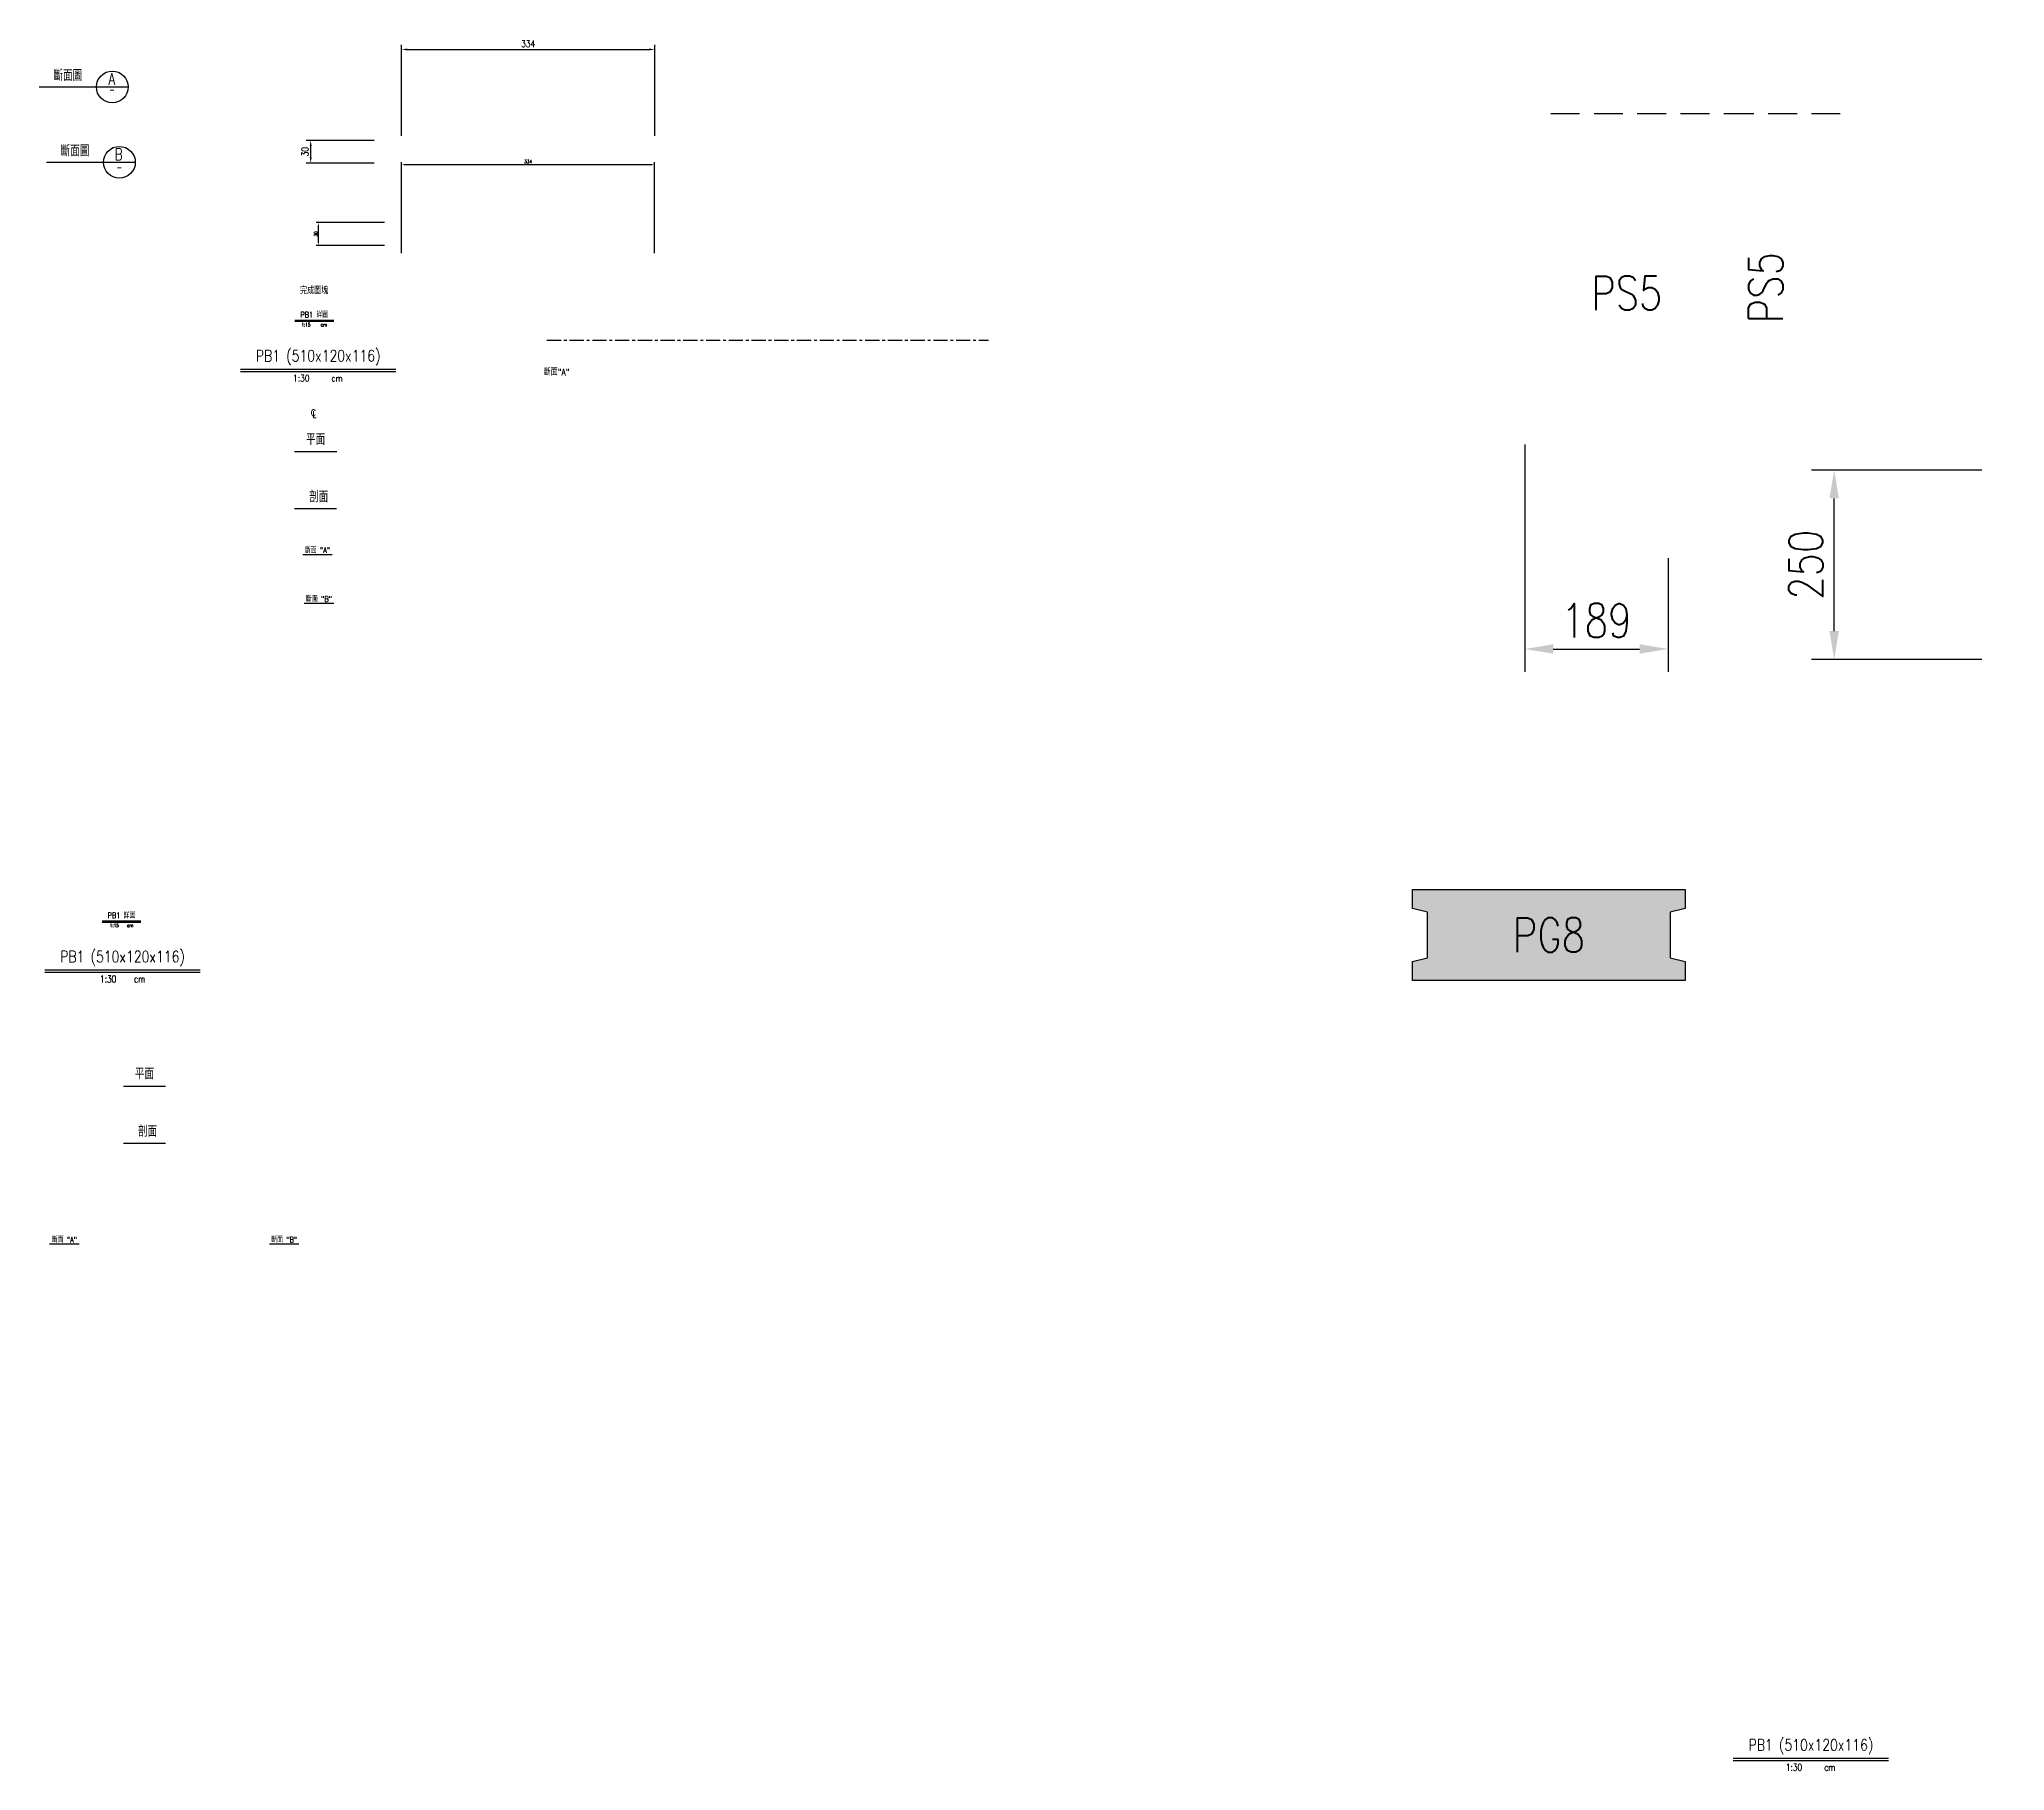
# Model space of a CAD drawing. Extents: x -2348 to 13861, y -546 to 4499.
# Drawn here: x -2338 to 256, y -14 to 2272 of the extents above; entities that cross this region are included whole.
import ezdxf
from ezdxf.enums import TextEntityAlignment as Align

# ---------------------------------------------------------------- set-up
doc = ezdxf.new("R2010")
doc.units = 0
doc.header["$LTSCALE"] = 3
doc.header["$PDMODE"] = 35
doc.linetypes.add('CENTER', pattern=[2, 1.25, -0.25, 0.25, -0.25])
doc.linetypes.add('DASHED', pattern=[19.05, 12.7, -6.35])
doc.layers.get('0').update_dxf_attribs({"linetype": 'CONTINUOUS'})
doc.layers.get('Defpoints').update_dxf_attribs({"linetype": 'CONTINUOUS'})
for name, color, linetype in [('HB_0', 7, 'CONTINUOUS'), ('HB_DIM', 1, 'CONTINUOUS'), ('HB_TXT_CTEXT', 2, 'CONTINUOUS'), ('RCAD.PARM.Trestle', 2, 'CONTINUOUS'), ('預鑄梁', 7, 'CONTINUOUS'), ('預鑄梁_HATCH', 253, 'CONTINUOUS'), ('預鑄梁_TXT', 2, 'CONTINUOUS'), ('預鑄梁_外緣', 7, 'DASHED'), ('預鑄版_TXT', 2, 'CONTINUOUS')]:
    doc.layers.add(name, color=color, linetype=linetype)
doc.styles.get("Standard").update_dxf_attribs({"font": 'ROMANS.shx', "width": 0.8, "bigfont": 'LCHINA.shx'})
doc.styles.add('結構平面-V3$0$STANDARD', font='ROMANS', dxfattribs={"width": 0.8, "bigfont": 'LCHINA.shx'})
doc.dimstyles.new('150cm', dxfattribs={"dimscale": 15, "dimtxt": 3, "dimasz": 2.5, "dimexe": 2, "dimexo": 2, "dimgap": 1, "dimtad": 1, "dimdsep": 46, "dimtxsty": 'Standard', "dimcen": 0, "dimclrt": 2, "dimadec": 0, "dimazin": 0, "dimtfac": 1, "dimtix": 1, "dimtmove": 2, "dimatfit": 3, "dimfxl": 1, "dimtolj": 1, "dimtzin": 0, "dimarcsym": 0})
doc.dimstyles.new('30', dxfattribs={"dimscale": 3, "dimtxt": 3, "dimasz": 2.5, "dimexe": 2, "dimexo": 2, "dimgap": 1, "dimtad": 1, "dimdsep": 46, "dimtxsty": 'Standard', "dimcen": 0, "dimclrd": 256, "dimclre": 256, "dimclrt": 2, "dimadec": 0, "dimazin": 0, "dimtfac": 1, "dimtix": 1, "dimtmove": 2, "dimatfit": 3, "dimfxl": 1, "dimtolj": 1, "dimtzin": 0, "dimarcsym": 0})

# ---------------------------------------------------------------- blocks, each defined once
blk = doc.blocks.new('slab_sectionA')
at = {"color": 3, "linetype": 'Continuous'}
for p, q in [((-75.3, 0), (0, 0)), ((0, 0), (42, 0))]:
    blk.add_line(p, q, dxfattribs=at)
at = {"color": 4, "linetype": 'Continuous'}
blk.add_circle((21, 0), 21, dxfattribs=at)
at = {"color": 3, "linetype": 'Continuous', "width": 0.8}
blk.add_text('斷面圖', height=15, rotation=360, dxfattribs=at).set_placement((-37.6, 16), align=Align.MIDDLE)
at = {"color": 0, "linetype": 'Continuous', "width": 0.8}
for tag, p, height in [('A', (15.8, 3), 15), ('-', (17.3, -7.5), 7.5)]:
    blk.add_attdef(tag, p, '', height=height, dxfattribs=at)
blk = doc.blocks.new('slab_sectionB')
at = {"layer": 'RCAD.PARM.Trestle', "color": 3, "linetype": 'Continuous'}
for p, q in [((-75.3, 0), (0, 0)), ((0, 0), (42, 0))]:
    blk.add_line(p, q, dxfattribs=at)
at = {"layer": 'RCAD.PARM.Trestle', "color": 4, "linetype": 'Continuous'}
blk.add_circle((21, 0), 21, dxfattribs=at)
at = {"color": 0, "linetype": 'Continuous', "width": 0.8}
for tag, p, height in [('B', (14.7, 3), 15), ('-', (17.3, -10.7), 7.5)]:
    blk.add_attdef(tag, p, '', height=height, dxfattribs=at)
at = {"layer": 'RCAD.PARM.Trestle', "color": 3, "linetype": 'Continuous', "width": 0.8}
blk.add_text('斷面圖', height=15, rotation=360, dxfattribs=at).set_placement((-37.6, 16), align=Align.MIDDLE)
blk = doc.blocks.new('*D21')
at = {"layer": 'Defpoints', "color": 0}
for p in [(-1526, 2258.4), (-1860, 2138.4), (-1526, 2138.4)]:
    blk.add_point(p, dxfattribs=at)
at = {"layer": 'HB_DIM', "linetype": 'Continuous', "lineweight": -2}
for p, q in [((-1860, 2144.4), (-1860, 2264.4)), ((-1852.5, 2258.4), (-1533.5, 2258.4)), ((-1526, 2144.4), (-1526, 2264.4))]:
    blk.add_line(p, q, dxfattribs=at)
at = {"layer": 'HB_DIM'}
for points in [[(-1852.5, 2259.6), (-1852.5, 2257.1), (-1860, 2258.4)], [(-1533.5, 2257.1), (-1533.5, 2259.6), (-1526, 2258.4)]]:
    blk.add_solid(points, dxfattribs=at)
at = {"layer": 'HB_DIM', "color": 2, "linetype": 'Continuous', "insert": (-1693, 2265.9), "char_height": 9, "attachment_point": 5, "rotation": 0}
blk.add_mtext('\\A1;334', dxfattribs=at)
blk = doc.blocks.new('*D22')
at = {"layer": 'Defpoints', "color": 0}
for p in [(-1980, 2138.4), (-1890, 2138.4), (-1890, 2108.4)]:
    blk.add_point(p, dxfattribs=at)
at = {"layer": 'HB_DIM', "linetype": 'Continuous', "lineweight": -2}
for p, q in [((-1896, 2138.4), (-1986, 2138.4)), ((-1980, 2115.9), (-1980, 2130.9)), ((-1896, 2108.4), (-1986, 2108.4))]:
    blk.add_line(p, q, dxfattribs=at)
at = {"layer": 'HB_DIM'}
for points in [[(-1978.7, 2130.9), (-1981.2, 2130.9), (-1980, 2138.4)], [(-1981.2, 2115.9), (-1978.7, 2115.9), (-1980, 2108.4)]]:
    blk.add_solid(points, dxfattribs=at)
at = {"layer": 'HB_DIM', "color": 2, "linetype": 'Continuous', "insert": (-1987.5, 2123.4), "char_height": 9, "attachment_point": 5, "rotation": 90}
blk.add_mtext('\\A1;30', dxfattribs=at)
blk = doc.blocks.new('beam_Topview')
at = {"layer": 'HB_TXT_CTEXT', "color": 4, "linetype": 'Continuous'}
blk.add_line((-27.8, 0), (27.8, 0), dxfattribs=at)
at = {"layer": 'HB_TXT_CTEXT', "color": 4, "linetype": 'Continuous', "width": 0.8}
blk.add_text('平面', height=15, rotation=360, dxfattribs=at).set_placement((0, 16.5), align=Align.MIDDLE)
blk = doc.blocks.new('beam_SectionSide')
at = {"layer": 'HB_TXT_CTEXT', "color": 4, "linetype": 'Continuous'}
blk.add_line((-27.8, 0), (27.8, 0), dxfattribs=at)
at = {"layer": 'HB_TXT_CTEXT', "color": 4, "linetype": 'Continuous', "width": 0.8}
blk.add_text(' 剖面', height=15, rotation=360, dxfattribs=at).set_placement((0, 16.5), align=Align.MIDDLE)
blk = doc.blocks.new('beam_SectionA')
at = {"layer": 'HB_TXT_CTEXT', "color": 4, "linetype": 'Continuous'}
blk.add_line((-19.5, 0), (19.5, 0), dxfattribs=at)
at = {"layer": 'HB_TXT_CTEXT', "color": 4, "linetype": 'Continuous', "width": 0.8}
blk.add_text('斷面 "A"', height=7.5, rotation=360, dxfattribs=at).set_placement((0, 6.6), align=Align.MIDDLE)
blk = doc.blocks.new('beam_SectionB')
at = {"layer": 'HB_TXT_CTEXT', "color": 4, "linetype": 'Continuous'}
blk.add_line((-19.5, 0), (19.5, 0), dxfattribs=at)
at = {"layer": 'HB_TXT_CTEXT', "color": 4, "linetype": 'Continuous', "width": 0.8}
blk.add_text('斷面 "B"', height=7.5, rotation=360, dxfattribs=at).set_placement((0, 6.6), align=Align.MIDDLE)
blk = doc.blocks.new('beam_title')
at = {"layer": 'HB_TXT_CTEXT', "color": 3, "linetype": 'Continuous'}
blk.add_line((-102.5, 3), (102.5, 3), dxfattribs=at)
at = {"layer": 'HB_TXT_CTEXT', "color": 1, "linetype": 'Continuous'}
blk.add_line((-102.5, 0), (102.5, 0), dxfattribs=at)
at = {"color": 3, "linetype": 'Continuous', "width": 0.8}
blk.add_attdef('A', text='', height=15, dxfattribs=at).set_placement((0, 19.5), align=Align.MIDDLE)
at = {"color": 2, "linetype": 'Continuous', "width": 0.8}
for tag, p in [('1:30', (-22.4, -9)), ('CM', (24.8, -9))]:
    blk.add_attdef(tag, text='', height=9, dxfattribs=at).set_placement(p, align=Align.MIDDLE)
blk = doc.blocks.new('beam_titleD')
at = {"layer": 'HB_TXT_CTEXT', "color": 3, "linetype": 'Continuous'}
blk.add_line((-25.6, 1.5), (25.6, 1.5), dxfattribs=at)
at = {"layer": 'HB_TXT_CTEXT', "color": 1, "linetype": 'Continuous'}
blk.add_line((-25.6, 0), (25.6, 0), dxfattribs=at)
at = {"color": 3, "linetype": 'Continuous', "width": 0.8}
blk.add_attdef('A', text='', height=7.5, dxfattribs=at).set_placement((-0.1, 9.6), align=Align.MIDDLE)
at = {"color": 2, "linetype": 'Continuous', "width": 0.8}
for tag, p in [('1:15', (-11.2, -4.5)), ('CM', (12.6, -4.5))]:
    blk.add_attdef(tag, text='', height=4.5, dxfattribs=at).set_placement(p, align=Align.MIDDLE)
blk = doc.blocks.new('cl')
at = {"layer": 'HB_TXT_CTEXT', "linetype": 'Continuous', "width": 0.8}
for s, p in [('C', (-0.18, 0.11)), ('L', (0.23, -0.56))]:
    blk.add_text(s, height=2.5, dxfattribs=at).set_placement(p, align=Align.MIDDLE)
blk = doc.blocks.new('*D42')
at = {"layer": 'Defpoints', "color": 0}
for p in [(-1526.1, 2106.7), (-1860.1, 1986.7), (-1526.1, 1986.7)]:
    blk.add_point(p, dxfattribs=at)
at = {"layer": 'HB_DIM', "linetype": 'Continuous', "lineweight": -2}
for p, q in [((-1860.1, 1989.7), (-1860.1, 2109.7)), ((-1856.4, 2106.7), (-1529.9, 2106.7)), ((-1526.1, 1989.7), (-1526.1, 2109.7))]:
    blk.add_line(p, q, dxfattribs=at)
at = {"layer": 'HB_DIM'}
for points in [[(-1856.4, 2107.3), (-1856.4, 2106), (-1860.1, 2106.7)], [(-1529.9, 2106), (-1529.9, 2107.3), (-1526.1, 2106.7)]]:
    blk.add_solid(points, dxfattribs=at)
at = {"layer": 'HB_DIM', "color": 2, "linetype": 'Continuous', "insert": (-1693.1, 2110.4), "char_height": 4.5, "attachment_point": 5, "rotation": 0}
blk.add_mtext('\\A1;334', dxfattribs=at)
blk = doc.blocks.new('*D46')
at = {"layer": 'Defpoints', "color": 0}
for p in [(-1969.6, 2029.8), (-1879.6, 2029.8), (-1879.6, 1999.8)]:
    blk.add_point(p, dxfattribs=at)
at = {"layer": 'HB_DIM', "linetype": 'Continuous', "lineweight": -2}
for p, q in [((-1882.6, 2029.8), (-1972.6, 2029.8)), ((-1969.6, 2003.5), (-1969.6, 2026)), ((-1882.6, 1999.8), (-1972.6, 1999.8))]:
    blk.add_line(p, q, dxfattribs=at)
at = {"layer": 'HB_DIM'}
for points in [[(-1969, 2026), (-1970.2, 2026), (-1969.6, 2029.8)], [(-1970.2, 2003.5), (-1969, 2003.5), (-1969.6, 1999.8)]]:
    blk.add_solid(points, dxfattribs=at)
at = {"layer": 'HB_DIM', "color": 2, "linetype": 'Continuous', "insert": (-1973.3, 2014.8), "char_height": 4.5, "attachment_point": 5, "rotation": 90}
blk.add_mtext('\\A1;30', dxfattribs=at)
blk = doc.blocks.new('*D76')
at = {"layer": 'Defpoints', "color": 0}
for p in [(-377.6, 1767), (-188.6, 1617), (-188.6, 1467)]:
    blk.add_point(p, dxfattribs=at)
at = {"layer": 'HB_DIM', "color": 0, "lineweight": -2}
for p, q in [((-377.6, 1737), (-377.6, 1437)), ((-188.6, 1587), (-188.6, 1437)), ((-340.1, 1467), (-226.1, 1467))]:
    blk.add_line(p, q, dxfattribs=at)
at = {"layer": 'HB_DIM', "color": 0}
for points in [[(-340.1, 1473.3), (-340.1, 1460.8), (-377.6, 1467)], [(-226.1, 1460.8), (-226.1, 1473.3), (-188.6, 1467)]]:
    blk.add_solid(points, dxfattribs=at)
at = {"layer": 'HB_DIM', "color": 2, "linetype": 'Continuous', "insert": (-283.1, 1504.5), "char_height": 45, "attachment_point": 5}
blk.add_mtext('\\A1;189', dxfattribs=at)
blk = doc.blocks.new('*D79')
at = {"layer": 'Defpoints', "color": 0}
for p in [(30.7, 1703.2), (255.7, 1703.2), (255.7, 1453.2)]:
    blk.add_point(p, dxfattribs=at)
at = {"layer": 'HB_DIM', "color": 0, "lineweight": -2}
for p, q in [((225.7, 1703.2), (0.7, 1703.2)), ((30.7, 1490.7), (30.7, 1665.7)), ((225.7, 1453.2), (0.7, 1453.2))]:
    blk.add_line(p, q, dxfattribs=at)
at = {"layer": 'HB_DIM', "color": 0}
for points in [[(36.9, 1665.7), (24.4, 1665.7), (30.7, 1703.2)], [(24.4, 1490.7), (36.9, 1490.7), (30.7, 1453.2)]]:
    blk.add_solid(points, dxfattribs=at)
at = {"layer": 'HB_DIM', "color": 2, "linetype": 'Continuous', "insert": (-6.8, 1578.2), "char_height": 45, "attachment_point": 5, "rotation": 90}
blk.add_mtext('\\A1;250', dxfattribs=at)
blk = doc.blocks.new('PG8')
at = {"layer": '預鑄梁_HATCH'}
blk.add_hatch(color=256, dxfattribs=at).paths.add_polyline_path([(0, 25), (0, 0), (360, 0), (360, 25), (340, 30), (340, 90), (360, 95), (360, 120), (0, 120), (0, 95), (20, 90), (20, 30)])
at = {"layer": '預鑄梁', "linetype": 'DASHED', "ltscale": 50}
blk.add_lwpolyline([(0, 0), (0, 25), (20, 30), (20, 90), (0, 95), (0, 120), (360, 120), (360, 95), (340, 90), (340, 30), (360, 25), (360, 0), (0, 0)], dxfattribs=at)
at = {"layer": '預鑄梁_外緣'}
blk.add_lwpolyline([(0, 0), (0, 25), (20, 30), (20, 90), (0, 95), (0, 120), (360, 120), (360, 95), (340, 90), (340, 30), (360, 25), (360, 0), (0, 0)], dxfattribs=at)
at = {"layer": '預鑄梁_TXT', "linetype": 'Continuous', "style": '結構平面-V3$0$STANDARD', "width": 0.8}
blk.add_text('PG8', height=45, rotation=0, dxfattribs=at).set_placement((180, 60), align=Align.MIDDLE)

msp = doc.modelspace()

# ---------------------------------------------------------------- linework, layer by layer
at = {"color": 3, "linetype": 'Continuous'}
msp.add_line((-2338.129, 2208.871), (-2262.837, 2208.871), dxfattribs=at)
at = {"linetype": 'DASHED'}
msp.add_lwpolyline([(-343.458, 2173.971), (-113.649, 2173.971), (50.823, 2173.971)], dxfattribs=at)
at = {"layer": 'HB_0', "color": 1, "linetype": 'CENTER', "ltscale": 5}
msp.add_line((-1668.201, 1874.823), (-1085.542, 1874.823), dxfattribs=at)
at = {"layer": 'HB_TXT_CTEXT', "color": 3, "linetype": 'Continuous'}
for p, q in [((-2255.222, 1108.153), (-2204.016, 1108.153)), ((-2330.778, 1043.477), (-2125.728, 1043.477))]:
    msp.add_line(p, q, dxfattribs=at)
at = {"layer": 'HB_TXT_CTEXT', "color": 1, "linetype": 'Continuous'}
for p, q in [((-2255.222, 1106.653), (-2204.016, 1106.653)), ((-2330.778, 1040.477), (-2125.728, 1040.477))]:
    msp.add_line(p, q, dxfattribs=at)
at = {"layer": 'HB_TXT_CTEXT', "color": 4, "linetype": 'Continuous'}
for p, q in [((-2227.055, 890.08), (-2171.54, 890.08)), ((-2227.185, 814.943), (-2171.67, 814.943)), ((-2324.462, 681.801), (-2285.47, 681.801)), ((-2034.512, 681.801), (-1995.52, 681.801))]:
    msp.add_line(p, q, dxfattribs=at)

# ---------------------------------------------------------------- block references
at = {"color": 0, "linetype": 'Continuous'}
for name, p, values in [('slab_sectionA', (-2262.837, 2208.871), {'A': 'A', '-': '-'}), ('slab_sectionB', (-2253.413, 2109.458), {'B': 'B', '-': '-'}), ('beam_titleD', (-1975.126, 1899.647), {'A': 'PB1 詳圖', '1:15': '1:15', 'CM': 'cm'}), ('beam_title', (-1970.035, 1833.471), {'A': 'PB1 (510x120x116)', '1:30': '1:30', 'CM': 'cm'})]:
    msp.add_blockref(name, p, dxfattribs=at).add_auto_attribs(values)
for name, p in [('beam_Topview', (-1973.463, 1727.652)), ('beam_SectionSide', (-1973.593, 1652.515)), ('beam_SectionA', (-1971.059, 1591.867)), ('beam_SectionB', (-1968.994, 1527.455))]:
    msp.add_blockref(name, p, dxfattribs=at)
ref = msp.add_blockref('beam_title', (0, 0), dxfattribs=at)
ref.add_attrib('A', 'PB1 (510x120x116)', dxfattribs={"color": 0, "linetype": 'Continuous', "height": 15, "width": 0.8}).set_placement((-0.003, 19.498), align=Align.MIDDLE)
ref.add_attrib('1:30', '1:30', dxfattribs={"color": 0, "linetype": 'Continuous', "height": 9, "width": 0.8}).set_placement((-22.435, -9.003), align=Align.MIDDLE)
ref.add_attrib('CM', 'cm', dxfattribs={"color": 0, "linetype": 'Continuous', "height": 9, "width": 0.8}).set_placement((24.837, -9.002), align=Align.MIDDLE)
at = {"layer": 'HB_0', "linetype": 'Continuous', "xscale": 3.6, "yscale": 3.600000000000001, "zscale": 3.599999999999999, "rotation": 359.9999999999999}
msp.add_blockref('cl', (-1975.769, 1778.451), dxfattribs=at)
at = {"layer": '預鑄梁'}
msp.add_blockref('PG8', (-525.87, 1029.538), dxfattribs=at)

# ---------------------------------------------------------------- texts
at = {"color": 3, "linetype": 'Continuous', "width": 0.8}
msp.add_text('斷面圖', height=15, rotation=360, dxfattribs=at).set_placement((-2300.483, 2224.902), align=Align.MIDDLE)
at = {"color": 0, "linetype": 'Continuous', "insert": (-1994.069, 1944.55), "char_height": 9, "width": 93.49971, "attachment_point": 1}
msp.add_mtext('{完成圖塊}', dxfattribs=at)
at = {"layer": 'HB_TXT_CTEXT', "linetype": 'Continuous', "width": 0.8}
msp.add_text('斷面"A"', height=9, dxfattribs=at).set_placement((-1672.553, 1832.469), align=Align.MIDDLE_LEFT)
at = {"layer": 'HB_TXT_CTEXT', "color": 3, "linetype": 'Continuous', "width": 0.8}
for s, height, p in [('PB1 詳圖', 7.5, (-2229.619, 1116.403)), ('PB1 (510x120x116)', 15, (-2228.253, 1059.977))]:
    msp.add_text(s, height=height, rotation=360, dxfattribs=at).set_placement(p, align=Align.MIDDLE)
at = {"layer": 'HB_TXT_CTEXT', "linetype": 'Continuous', "width": 0.8}
for s, height, p in [('1:15    cm', 4.5, (-2229.619, 1102.153)), ('1:30    cm', 9, (-2228.253, 1031.477))]:
    msp.add_text(s, height=height, rotation=360, dxfattribs=at).set_placement(p, align=Align.MIDDLE)
at = {"layer": 'HB_TXT_CTEXT', "color": 4, "linetype": 'Continuous', "width": 0.8}
for s, height, p in [('平面', 15, (-2199.297, 906.58)), (' 剖面', 15, (-2199.427, 831.443)), ('斷面 "A"', 7.5, (-2304.966, 688.401)), ('斷面 "B"', 7.5, (-2015.016, 688.401))]:
    msp.add_text(s, height=height, rotation=360, dxfattribs=at).set_placement(p, align=Align.MIDDLE)
at = {"layer": '預鑄版_TXT', "linetype": 'Continuous', "width": 0.8}
msp.add_text('PS5', height=45, rotation=90, dxfattribs=at).set_placement((-59.793, 1944.014), align=Align.MIDDLE)
msp.add_text('PS5', height=45, dxfattribs=at).set_placement((-243.201, 1936.811), align=Align.MIDDLE)

# ---------------------------------------------------------------- dimensions: what is measured, and where the dimension line sits
at = {"layer": 'HB_DIM', "linetype": 'Continuous'}
dim = msp.add_linear_dim(base=(-1525.972, 2258.367), p1=(-1859.972, 2138.367), p2=(-1525.972, 2138.367), angle=0, dimstyle='30', dxfattribs=at)
dim.commit()
dim.dimension.update_dxf_attribs({"geometry": '*D21', "text_midpoint": (-1692.972, 2265.867)})
for base, p1, p2, angle, override, picture, middle in [((-1979.972, 2138.367), (-1889.972, 2108.367), (-1889.972, 2138.367), 90, {"dimtad": 4}, '*D22', (-1987.472, 2123.367)), ((-1526.101, 2106.66), (-1860.101, 1986.66), (-1526.101, 1986.66), 0, {"dimscale": 1.5}, '*D42', (-1693.101, 2110.41)), ((-1969.577, 2029.766), (-1879.577, 1999.766), (-1879.577, 2029.766), 90, {"dimscale": 1.5, "dimtad": 4}, '*D46', (-1973.327, 2014.766))]:
    dim = msp.add_linear_dim(base=base, p1=p1, p2=p2, angle=angle, dimstyle='30', override=override, dxfattribs=at)
    dim.commit()
    dim.dimension.update_dxf_attribs({"geometry": picture, "text_midpoint": middle})
at = {"layer": 'HB_DIM'}
dim = msp.add_linear_dim(base=(-188.626, 1467.048), p1=(-377.626, 1767.048), p2=(-188.626, 1617.048), dimstyle='150cm', dxfattribs=at)
dim.commit()
dim.dimension.update_dxf_attribs({"geometry": '*D76', "text_midpoint": (-283.126, 1504.548)})
dim = msp.add_linear_dim(base=(30.671, 1703.153), p1=(255.671, 1453.153), p2=(255.671, 1703.153), angle=90, dimstyle='150cm', dxfattribs=at)
dim.commit()
dim.dimension.update_dxf_attribs({"geometry": '*D79', "text_midpoint": (-6.829, 1578.153)})

doc.saveas('drawing.dxf')
